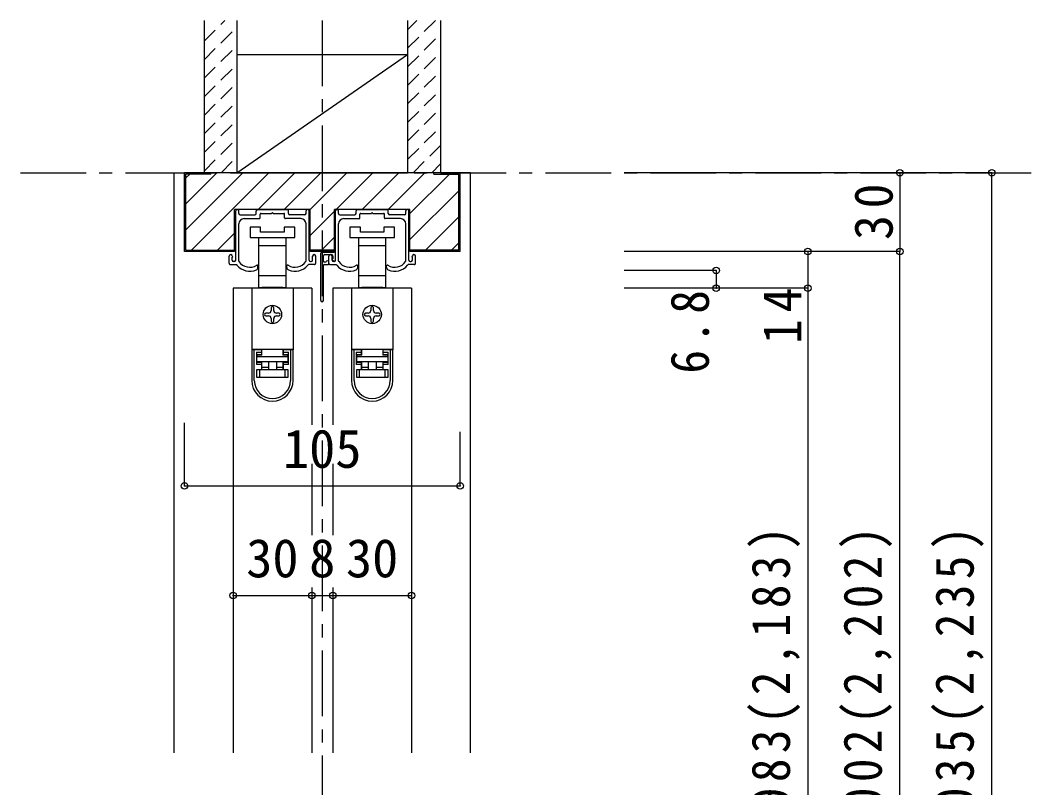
# Model space of a CAD drawing. Units: millimetres at full size, sheet at 1:5; details may follow other scales. Extents: x -973 to 977, y -718 to 696.
# Drawn here: x 165 to 554, y -310.7 to -18.5 of the extents above; entities that cross this region are included whole.
import ezdxf
from ezdxf.enums import TextEntityAlignment as Align

# ---------------------------------------------------------------- set-up
doc = ezdxf.new("R2010")
doc.units = ezdxf.units.MM
doc.header["$LTSCALE"] = 5
doc.header["$PDMODE"] = 32
doc.header["$PDSIZE"] = 2.5
doc.linetypes.add('CHAIN1', pattern=[8, 5, -1, 1, -1])
doc.linetypes.add('DASHED1', pattern=[1.8, 1.2, -0.6])
for name, color, linetype in [('0-1_通り芯', 4, 'CHAIN1'), ('0-2_柱', 3, 'Continuous'), ('0-3_仕上げ', 2, 'Continuous'), ('0-4_枠', 3, 'Continuous'), ('0-6_扉', 6, 'Continuous'), ('0-7_金物', 7, 'Continuous'), ('0-B_寸法', 7, 'Continuous'), ('0-C_ハッチ', 4, 'DASHED1')]:
    doc.layers.add(name, color=color, linetype=linetype)
doc.styles.add('ＭＳ ゴシック', font='')
doc.styles.get('ＭＳ ゴシック').set_extended_font_data('MS Gothic')

msp = doc.modelspace()

# ---------------------------------------------------------------- linework, layer by layer
at = {"layer": '0-1_通り芯'}
for p, q in [((279.986, -18.5), (279.986, -526.5)), ((164.986, -76.5), (553.986, -76.5))]:
    msp.add_line(p, q, dxfattribs=at)
at = {"layer": '0-2_柱'}
for p, q in [((247.486, -31.5), (312.486, -31.5)), ((247.486, -76.5), (312.486, -76.5))]:
    msp.add_line(p, q, dxfattribs=at)
at = {"layer": '0-2_柱', "color": 7}
msp.add_line((247.486, -76.5), (312.486, -31.5), dxfattribs=at)
at = {"layer": '0-3_仕上げ'}
for p, q in [((234.986, -18.5), (234.986, -76.5)), ((247.486, -18.5), (247.486, -76.5)), ((312.486, -18.5), (312.486, -76.5)), ((324.986, -18.5), (324.986, -76.5))]:
    msp.add_line(p, q, dxfattribs=at)
at = {"layer": '0-4_枠', "color": 4}
for p, q in [((223.486, -76.5), (227.486, -76.5)), ((223.486, -76.5), (223.486, -297.5)), ((336.486, -76.5), (332.486, -76.5)), ((336.486, -297.5), (336.486, -76.5))]:
    msp.add_line(p, q, dxfattribs=at)
at = {"layer": '0-4_枠'}
for p, q in [((227.486, -106.5), (227.486, -76.5)), ((332.486, -76.5), (227.486, -76.5)), ((227.986, -106), (227.986, -77)), ((237.486, -77), (227.986, -77)), ((237.486, -77), (237.486, -76.5)), ((322.486, -77), (322.486, -76.5)), ((322.486, -77), (331.986, -77)), ((331.986, -106), (331.986, -77)), ((332.486, -106.5), (332.486, -76.5)), ((246.586, -106.5), (246.586, -90.5)), ((275.386, -90.5), (246.586, -90.5)), ((275.386, -106.5), (275.386, -90.5)), ((284.586, -106.5), (284.586, -90.5)), ((313.386, -90.5), (284.586, -90.5)), ((313.386, -106.5), (313.386, -90.5)), ((246.586, -106.5), (227.486, -106.5)), ((227.986, -106), (246.586, -106)), ((284.586, -106), (275.386, -106)), ((284.586, -106.5), (275.386, -106.5)), ((331.986, -106), (313.386, -106)), ((332.486, -106.5), (313.386, -106.5))]:
    msp.add_line(p, q, dxfattribs=at)
at = {"layer": '0-6_扉'}
for p, q in [((275.986, -120.5), (245.986, -120.5)), ((245.986, -120.5), (245.986, -297.5)), ((275.986, -120.5), (275.986, -172.476)), ((283.986, -120.5), (283.986, -172.476)), ((313.986, -120.5), (283.986, -120.5)), ((313.986, -120.5), (313.986, -297.5)), ((275.986, -187.405), (275.986, -214.5)), ((283.986, -187.405), (283.986, -214.5)), ((275.986, -234.5), (275.986, -297.5)), ((283.986, -234.5), (283.986, -297.5))]:
    msp.add_line(p, q, dxfattribs=at)
at = {"layer": '0-7_金物'}
for p, q in [((246.986, -109.8), (246.986, -91)), ((247.486, -90.5), (247.686, -90.5)), ((248.186, -92), (248.186, -91)), ((248.686, -92.5), (254.336, -92.5)), ((254.836, -92), (254.836, -91)), ((255.336, -90.5), (266.636, -90.5)), ((256.336, -93.7), (256.336, -92.3)), ((256.636, -92), (260.686, -92)), ((261.286, -92), (265.336, -92)), ((265.636, -93.7), (265.636, -92.3)), ((267.136, -92), (267.136, -91)), ((273.286, -92.5), (267.636, -92.5)), ((273.786, -92), (273.786, -91)), ((274.486, -90.5), (274.286, -90.5)), ((274.986, -109.8), (274.986, -91)), ((284.986, -109.8), (284.986, -91)), ((285.486, -90.5), (285.686, -90.5)), ((286.186, -92), (286.186, -91)), ((286.686, -92.5), (292.336, -92.5)), ((292.836, -92), (292.836, -91)), ((293.336, -90.5), (304.636, -90.5)), ((294.336, -93.7), (294.336, -92.3)), ((294.636, -92), (298.686, -92)), ((299.286, -92), (303.336, -92)), ((303.636, -93.7), (303.636, -92.3)), ((305.136, -92), (305.136, -91)), ((311.286, -92.5), (305.636, -92.5)), ((311.786, -92), (311.786, -91)), ((312.486, -90.5), (312.286, -90.5)), ((312.986, -109.8), (312.986, -91)), ((248.186, -110.123), (248.186, -96)), ((250.186, -94), (256.036, -94)), ((252.486, -97.2), (252.486, -101.2)), ((256.486, -97.2), (252.486, -97.2)), ((256.486, -99.2), (256.486, -97.2)), ((265.486, -97.2), (265.486, -99.2)), ((269.486, -97.2), (265.486, -97.2)), ((271.786, -94), (265.936, -94)), ((269.486, -101.2), (269.486, -97.2)), ((273.786, -110.123), (273.786, -96)), ((286.186, -110.123), (286.186, -96)), ((288.186, -94), (294.036, -94)), ((290.486, -97.2), (290.486, -101.2)), ((294.486, -97.2), (290.486, -97.2)), ((294.486, -99.2), (294.486, -97.2)), ((303.486, -97.2), (303.486, -99.2)), ((307.486, -97.2), (303.486, -97.2)), ((309.786, -94), (303.936, -94)), ((307.486, -101.2), (307.486, -97.2)), ((311.786, -110.123), (311.786, -96)), ((265.486, -99.2), (256.486, -99.2)), ((303.486, -99.2), (294.486, -99.2)), ((252.486, -101.2), (260.986, -101.2)), ((255.736, -101.2), (255.736, -104.2)), ((255.736, -104.2), (255.736, -115.8)), ((255.736, -104.2), (260.986, -104.2)), ((260.986, -101.2), (269.486, -101.2)), ((260.986, -104.2), (266.236, -104.2)), ((266.236, -104.2), (266.236, -101.2)), ((266.236, -115.8), (266.236, -104.2)), ((290.486, -101.2), (298.986, -101.2)), ((293.736, -101.2), (293.736, -104.2)), ((293.736, -104.2), (293.736, -115.8)), ((293.736, -104.2), (298.986, -104.2)), ((298.986, -101.2), (307.486, -101.2)), ((298.986, -104.2), (304.236, -104.2)), ((304.236, -104.2), (304.236, -101.2)), ((304.236, -115.8), (304.236, -104.2)), ((244.486, -111), (244.486, -108.3)), ((245.686, -109.8), (245.686, -108.7)), ((276.286, -109.8), (276.286, -108.7)), ((277.486, -111), (277.486, -108.3)), ((279.386, -125.2), (279.386, -107.2)), ((279.886, -106.7), (284.486, -106.7)), ((280.386, -110.2), (280.386, -108.2)), ((280.886, -107.7), (283.486, -107.7)), ((282.486, -111.2), (282.486, -108.3)), ((283.686, -109.8), (283.686, -108.7)), ((283.986, -108.2), (283.986, -109.3)), ((314.286, -109.8), (314.286, -108.7)), ((315.486, -111), (315.486, -108.3)), ((244.986, -111.5), (247.285, -111.5)), ((246.486, -110.3), (246.186, -110.3)), ((255.486, -112.583), (255.486, -112)), ((266.486, -112.583), (266.486, -112)), ((276.986, -111.5), (274.687, -111.5)), ((275.486, -110.3), (275.786, -110.3)), ((280.386, -125.2), (280.386, -111.8)), ((280.686, -110.5), (281.486, -110.5)), ((280.686, -111.5), (282.186, -111.5)), ((282.986, -111.5), (285.285, -111.5)), ((284.486, -110.3), (284.186, -110.3)), ((293.486, -112.583), (293.486, -112)), ((304.486, -112.583), (304.486, -112)), ((314.986, -111.5), (312.687, -111.5)), ((313.486, -110.3), (313.786, -110.3)), ((255.736, -115.8), (255.736, -120.2)), ((260.986, -115.8), (255.736, -115.8)), ((266.236, -115.8), (260.986, -115.8)), ((266.236, -120.2), (266.236, -115.8)), ((293.736, -115.8), (293.736, -120.2)), ((298.986, -115.8), (293.736, -115.8)), ((304.236, -115.8), (298.986, -115.8)), ((304.236, -120.2), (304.236, -115.8)), ((253.086, -120.5), (253.086, -143.8)), ((268.886, -120.5), (253.086, -120.5)), ((255.736, -120.2), (256.986, -120.2)), ((264.986, -120.5), (264.986, -120.2)), ((264.986, -120.2), (266.236, -120.2)), ((268.886, -120.5), (268.886, -143.8)), ((291.086, -120.5), (291.086, -143.8)), ((306.886, -120.5), (291.086, -120.5)), ((293.736, -120.2), (294.986, -120.2)), ((302.986, -120.5), (302.986, -120.2)), ((302.986, -120.2), (304.236, -120.2)), ((306.886, -120.5), (306.886, -143.8)), ((260.486, -128), (260.486, -129)), ((261.486, -129), (261.486, -128)), ((298.486, -128), (298.486, -129)), ((299.486, -129), (299.486, -128)), ((259.486, -130), (258.486, -130)), ((258.486, -131), (259.486, -131)), ((260.486, -132), (260.486, -133)), ((261.486, -133), (261.486, -132)), ((263.486, -130), (262.486, -130)), ((262.486, -131), (263.486, -131)), ((297.486, -130), (296.486, -130)), ((296.486, -131), (297.486, -131)), ((298.486, -132), (298.486, -133)), ((299.486, -133), (299.486, -132)), ((301.486, -130), (300.486, -130)), ((300.486, -131), (301.486, -131)), ((253.086, -143.8), (253.086, -143.9)), ((268.886, -143.8), (253.086, -143.8)), ((253.086, -143.9), (253.086, -155.6)), ((254.086, -143.9), (253.086, -143.9)), ((254.086, -155.6), (254.086, -143.9)), ((256.786, -143.9), (254.086, -143.9)), ((256.086, -143.9), (256.086, -143.8)), ((256.786, -143.9), (256.786, -144.9)), ((256.986, -146), (256.986, -143.8)), ((264.986, -143.8), (264.986, -146)), ((265.186, -144.9), (265.186, -143.9)), ((267.886, -143.9), (265.186, -143.9)), ((265.886, -143.8), (265.886, -143.9)), ((268.886, -143.8), (268.886, -143.9)), ((268.886, -155.6), (268.886, -143.9)), ((291.086, -143.8), (291.086, -143.9)), ((306.886, -143.8), (291.086, -143.8)), ((291.086, -143.9), (291.086, -155.6)), ((292.086, -143.9), (291.086, -143.9)), ((292.086, -155.6), (292.086, -143.9)), ((294.786, -143.9), (292.086, -143.9)), ((294.086, -143.9), (294.086, -143.8)), ((294.786, -143.9), (294.786, -144.9)), ((294.986, -146), (294.986, -143.8)), ((302.986, -143.8), (302.986, -146)), ((303.186, -144.9), (303.186, -143.9)), ((305.886, -143.9), (303.186, -143.9)), ((303.886, -143.8), (303.886, -143.9)), ((306.886, -143.8), (306.886, -143.9)), ((306.886, -155.6), (306.886, -143.9)), ((254.886, -144.9), (256.786, -144.9)), ((254.886, -144.9), (254.886, -149.6)), ((256.786, -145.9), (254.886, -145.9)), ((256.986, -146), (255.086, -146)), ((255.086, -146), (255.086, -146.5)), ((256.786, -144.9), (256.786, -145.9)), ((266.886, -146), (264.986, -146)), ((265.186, -144.9), (267.086, -144.9)), ((266.886, -146.5), (266.886, -146)), ((267.086, -149.6), (267.086, -144.9)), ((292.886, -144.9), (294.786, -144.9)), ((292.886, -144.9), (292.886, -149.6)), ((294.786, -145.9), (292.886, -145.9)), ((294.986, -146), (293.086, -146)), ((293.086, -146), (293.086, -146.5)), ((294.786, -144.9), (294.786, -145.9)), ((304.886, -146), (302.986, -146)), ((303.186, -144.9), (305.086, -144.9)), ((304.886, -146.5), (304.886, -146)), ((305.086, -149.6), (305.086, -144.9)), ((256.786, -149.6), (254.886, -149.6)), ((255.086, -154.5), (255.086, -151.5)), ((255.086, -151.5), (256.086, -151.5)), ((256.086, -151.5), (256.086, -154.5)), ((256.086, -151.5), (265.886, -151.5)), ((256.786, -149.6), (256.786, -151.5)), ((256.986, -150.5), (256.986, -148.5)), ((256.986, -150.5), (259.486, -150.5)), ((256.986, -151.5), (256.986, -150.5)), ((259.486, -148.5), (259.486, -151.5)), ((262.486, -148.5), (262.486, -151.5)), ((264.986, -148.5), (264.986, -150.5)), ((265.186, -148.6), (267.086, -148.6)), ((265.186, -149.6), (265.186, -148.6)), ((265.186, -151.5), (265.186, -149.6)), ((267.086, -149.6), (265.186, -149.6)), ((265.886, -154.5), (265.886, -151.5)), ((265.886, -151.5), (266.886, -151.5)), ((266.886, -151.5), (266.886, -154.5)), ((294.786, -149.6), (292.886, -149.6)), ((293.086, -154.5), (293.086, -151.5)), ((293.086, -151.5), (294.086, -151.5)), ((294.086, -151.5), (294.086, -154.5)), ((294.086, -151.5), (303.886, -151.5)), ((294.786, -149.6), (294.786, -151.5)), ((294.986, -150.5), (294.986, -148.5)), ((294.986, -150.5), (297.486, -150.5)), ((294.986, -151.5), (294.986, -150.5)), ((297.486, -148.5), (297.486, -151.5)), ((300.486, -148.5), (300.486, -151.5)), ((302.986, -148.5), (302.986, -150.5)), ((303.186, -148.6), (305.086, -148.6)), ((303.186, -149.6), (303.186, -148.6)), ((303.186, -151.5), (303.186, -149.6)), ((305.086, -149.6), (303.186, -149.6)), ((303.886, -154.5), (303.886, -151.5)), ((303.886, -151.5), (304.886, -151.5)), ((304.886, -151.5), (304.886, -154.5)), ((256.086, -154.5), (255.086, -154.5)), ((265.886, -154.5), (256.086, -154.5)), ((266.886, -154.5), (265.886, -154.5)), ((294.086, -154.5), (293.086, -154.5)), ((303.886, -154.5), (294.086, -154.5)), ((304.886, -154.5), (303.886, -154.5))]:
    msp.add_line(p, q, dxfattribs=at)
for points in [[(261.286, -92), (260.986, -91.7), (260.686, -92)], [(299.286, -92), (298.986, -91.7), (298.686, -92)], [(264.986, -120.2), (256.986, -120.2), (256.986, -120.5)], [(302.986, -120.2), (294.986, -120.2), (294.986, -120.5)], [(268.886, -143.9), (267.886, -143.9), (267.886, -155.6)], [(306.886, -143.9), (305.886, -143.9), (305.886, -155.6)], [(267.086, -145.9), (265.186, -145.9), (265.186, -144.9)], [(305.086, -145.9), (303.186, -145.9), (303.186, -144.9)], [(254.886, -148.6), (256.786, -148.6), (256.786, -149.6)], [(262.486, -150.5), (264.986, -150.5), (264.986, -151.5)], [(292.886, -148.6), (294.786, -148.6), (294.786, -149.6)], [(300.486, -150.5), (302.986, -150.5), (302.986, -151.5)]]:
    msp.add_lwpolyline(points, dxfattribs=at)
for points in [[(266.886, -148.5), (255.086, -148.5), (255.086, -146.5), (266.886, -146.5)], [(304.886, -148.5), (293.086, -148.5), (293.086, -146.5), (304.886, -146.5)]]:
    msp.add_lwpolyline(points, close=True, dxfattribs=at)
for centre in [(260.986, -130.5), (298.986, -130.5)]:
    msp.add_circle(centre, 3.5, dxfattribs=at)
for centre, radius, start, end in [((247.486, -91), 0.5, 90, 180), ((247.686, -91), 0.5, 0, 90), ((248.686, -92), 0.5, 180, 270), ((254.336, -92), 0.5, 270, 0), ((255.336, -91), 0.5, 90, 180), ((256.636, -92.3), 0.3, 90, 180), ((265.336, -92.3), 0.3, 0, 90), ((266.636, -91), 0.5, 0, 90), ((267.636, -92), 0.5, 180, 270), ((273.286, -92), 0.5, 270, 0), ((274.286, -91), 0.5, 90, 180), ((274.486, -91), 0.5, 0, 90), ((285.486, -91), 0.5, 90, 180), ((285.686, -91), 0.5, 0, 90), ((286.686, -92), 0.5, 180, 270), ((292.336, -92), 0.5, 270, 0), ((293.336, -91), 0.5, 90, 180), ((294.636, -92.3), 0.3, 90, 180), ((303.336, -92.3), 0.3, 0, 90), ((304.636, -91), 0.5, 0, 90), ((305.636, -92), 0.5, 180, 270), ((311.286, -92), 0.5, 270, 0), ((312.286, -91), 0.5, 90, 180), ((312.486, -91), 0.5, 0, 90), ((250.186, -96), 2, 90, 180), ((256.036, -93.7), 0.3, 270, 0), ((265.936, -93.7), 0.3, 180, 270), ((271.786, -96), 2, 0, 90), ((288.186, -96), 2, 90, 180), ((294.036, -93.7), 0.3, 270, 0), ((303.936, -93.7), 0.3, 180, 270), ((309.786, -96), 2, 0, 90), ((245.086, -108.3), 0.6, 0, 180), ((245.686, -108.5), 0.2, 270, 90), ((276.286, -108.5), 0.2, 90, 270), ((276.886, -108.3), 0.6, 0, 180), ((279.886, -107.2), 0.5, 90, 180), ((280.886, -108.2), 0.5, 90, 180), ((283.086, -108.3), 0.6, 0, 180), ((283.486, -108.2), 0.5, 0, 90), ((283.686, -108.5), 0.2, 270, 90), ((284.486, -107.2), 0.5, 0, 90), ((314.286, -108.5), 0.2, 90, 270), ((314.886, -108.3), 0.6, 0, 180), ((244.986, -111), 0.5, 180, 270.00019), ((246.186, -109.8), 0.5, 180, 270), ((246.486, -109.8), 0.5, 270, 0), ((248.986, -110.448), 2, 211.73927, 220.92587), ((252.386, -107.5), 6.5, 220.92587, 292.44644), ((248.486, -110.123), 0.3, 180, 213.92311), ((252.386, -107.5), 5, 213.92311, 301.89079), ((254.486, -112.583), 1, 292.44644, 0), ((255.186, -112), 0.3, 0, 121.89079), ((266.786, -112), 0.3, 58.10921, 180), ((267.486, -112.583), 1, 180, 247.55356), ((269.586, -107.5), 5, 238.10921, 326.07689), ((269.586, -107.5), 6.5, 247.55356, 319.07413), ((273.486, -110.123), 0.3, 326.07689, 0), ((272.986, -110.448), 2, 319.07413, 328.26073), ((275.486, -109.8), 0.5, 180, 270), ((275.786, -109.8), 0.5, 270, 0), ((276.986, -111), 0.5, 269.99981, 0), ((280.686, -110.2), 0.3, 180, 270), ((280.686, -111.8), 0.3, 90, 180), ((281.986, -110.5), 0.5, 0, 180), ((282.186, -111.2), 0.3, 270, 0), ((282.986, -111), 0.5, 180, 270.00019), ((284.186, -109.8), 0.5, 180, 270), ((283.986, -109.5), 0.2, 90, 270), ((284.486, -109.7), 0.5, 180, 0), ((284.486, -109.8), 0.5, 270, 0), ((286.986, -110.448), 2, 211.73927, 220.92587), ((290.386, -107.5), 6.5, 220.92587, 292.44644), ((286.486, -110.123), 0.3, 180, 213.92311), ((290.386, -107.5), 5, 213.92311, 301.89079), ((292.486, -112.583), 1, 292.44644, 0), ((293.186, -112), 0.3, 0, 121.89079), ((304.786, -112), 0.3, 58.10921, 180), ((305.486, -112.583), 1, 180, 247.55356), ((307.586, -107.5), 5, 238.10921, 326.07689), ((307.586, -107.5), 6.5, 247.55356, 319.07413), ((311.486, -110.123), 0.3, 326.07689, 0), ((310.986, -110.448), 2, 319.07413, 328.26073), ((313.486, -109.8), 0.5, 180, 270), ((313.786, -109.8), 0.5, 270, 0), ((314.986, -111), 0.5, 269.99981, 0), ((260.986, -128), 0.5, 90, 180), ((260.986, -128), 0.5, 0, 90), ((279.886, -125.2), 0.5, 180, 0), ((298.986, -128), 0.5, 90, 180), ((298.986, -128), 0.5, 0, 90), ((258.486, -130.5), 0.5, 90, 180), ((258.486, -130.5), 0.5, 180, 270), ((259.486, -129), 1, 270, 0), ((259.486, -132), 1, 0, 90), ((262.486, -129), 1, 180, 270), ((262.486, -132), 1, 90, 180), ((263.486, -130.5), 0.5, 0, 90), ((263.486, -130.5), 0.5, 270, 0), ((296.486, -130.5), 0.5, 90, 180), ((296.486, -130.5), 0.5, 180, 270), ((297.486, -129), 1, 270, 0), ((297.486, -132), 1, 0, 90), ((300.486, -129), 1, 180, 270), ((300.486, -132), 1, 90, 180), ((301.486, -130.5), 0.5, 0, 90), ((301.486, -130.5), 0.5, 270, 0), ((260.986, -133), 0.5, 180, 270), ((260.986, -133), 0.5, 270, 0), ((298.986, -133), 0.5, 180, 270), ((298.986, -133), 0.5, 270, 0), ((260.986, -155.6), 7.9, 180, 0), ((260.986, -155.6), 6.9, 180, 0), ((298.986, -155.6), 7.9, 180, 0), ((298.986, -155.6), 6.9, 180, 0)]:
    msp.add_arc(centre, radius, start, end, dxfattribs=at)
at = {"layer": '0-B_寸法', "color": 4}
for p, q in [((534.986, -76.5), (394.986, -76.5)), ((499.986, -76.5), (499.986, -106.5)), ((534.986, -514.5), (534.986, -76.5)), ((499.986, -106.5), (394.986, -106.5)), ((464.986, -106.5), (464.986, -120.5)), ((499.986, -511.5), (499.986, -106.5)), ((429.986, -113.7), (394.986, -113.7)), ((429.986, -113.7), (429.986, -120.5)), ((464.986, -120.5), (394.986, -120.5)), ((464.986, -120.5), (464.986, -506.5)), ((227.486, -195.804), (227.486, -171.746)), ((332.486, -195.804), (332.486, -175.246)), ((227.486, -195.804), (332.486, -195.804)), ((245.986, -237.5), (313.986, -237.5))]:
    msp.add_line(p, q, dxfattribs=at)
at = {"layer": '0-B_寸法'}
for p in [(499.986, -76.5), (534.986, -76.5), (464.986, -106.5), (499.986, -106.5), (429.986, -113.7), (429.986, -120.5), (464.986, -120.5), (227.486, -195.804), (332.486, -195.804), (245.986, -237.5), (275.986, -237.5), (283.986, -237.5), (313.986, -237.5)]:
    msp.add_point(p, dxfattribs=at)
at = {"layer": '0-C_ハッチ'}
for p, q in [((234.986, -26.395), (242.881, -18.5)), ((312.486, -22.032), (316.019, -18.5)), ((312.486, -29.103), (323.09, -18.5)), ((234.986, -33.466), (247.486, -20.966)), ((312.486, -36.174), (324.986, -23.674)), ((234.986, -40.537), (247.486, -28.037)), ((312.486, -43.246), (324.986, -30.746)), ((234.986, -47.608), (247.486, -35.108)), ((312.486, -50.317), (324.986, -37.817)), ((234.986, -54.679), (247.486, -42.179)), ((312.486, -57.388), (324.986, -44.888)), ((234.986, -61.751), (247.486, -49.251)), ((312.486, -64.459), (324.986, -51.959)), ((234.986, -68.822), (247.486, -56.322)), ((312.486, -71.53), (324.986, -59.03)), ((234.986, -75.893), (247.486, -63.393)), ((314.587, -76.5), (324.986, -66.101)), ((241.45, -76.5), (247.486, -70.464)), ((321.658, -76.5), (324.986, -73.172))]:
    msp.add_line(p, q, dxfattribs=at)
at = {"layer": '0-C_ハッチ', "linetype": 'Continuous'}
for p, q in [((227.986, -98.271), (249.757, -76.5)), ((227.986, -88.372), (239.858, -76.5)), ((227.986, -78.472), (229.458, -77)), ((230.157, -106), (259.657, -76.5)), ((255.556, -90.5), (269.556, -76.5)), ((265.456, -90.5), (279.456, -76.5)), ((275.355, -90.5), (289.355, -76.5)), ((285.255, -90.5), (299.255, -76.5)), ((295.154, -90.5), (309.154, -76.5)), ((305.054, -90.5), (319.054, -76.5)), ((313.386, -92.067), (328.453, -77)), ((313.386, -101.967), (331.986, -83.367)), ((275.386, -100.369), (284.586, -91.169)), ((331.986, -93.266), (319.252, -106)), ((246.586, -99.47), (240.056, -106)), ((279.654, -106), (284.586, -101.068)), ((329.152, -106), (331.986, -103.166))]:
    msp.add_line(p, q, dxfattribs=at)

# ---------------------------------------------------------------- texts
at = {"layer": '0-B_寸法', "style": 'ＭＳ ゴシック'}
for s, p in [('105', (264.986, -193.304)), ('30', (250.986, -235)), ('8', (274.986, -235)), ('30', (288.986, -235))]:
    msp.add_text(s, height=14.66, dxfattribs=at).set_placement(p, align=Align.BOTTOM_LEFT)
at = {"layer": '0-B_寸法', "char_height": 14.66, "attachment_point": 7, "rotation": 90, "style": 'ＭＳ ゴシック'}
for s, insert in [('\\T1.27;\\W0.95;30', (497.486, -102.125)), ('\\T1.27;\\W0.9;6.8', (427.486, -153)), ('\\T1.27;\\W0.95;14', (462.486, -141.75)), ('\\T1.23;\\W0.9;ＤＨ＝1,983(2,183)', (462.024, -408.125)), ('\\T1.23;\\W0.9;枠内＝2,002(2,202)', (497.024, -408.125)), ('\\T1.23;\\W0.9;枠外＝2,035(2,235)', (532.024, -408.125))]:
    msp.add_mtext(s, dxfattribs=dict(at, insert=insert))

doc.saveas('drawing.dxf')
